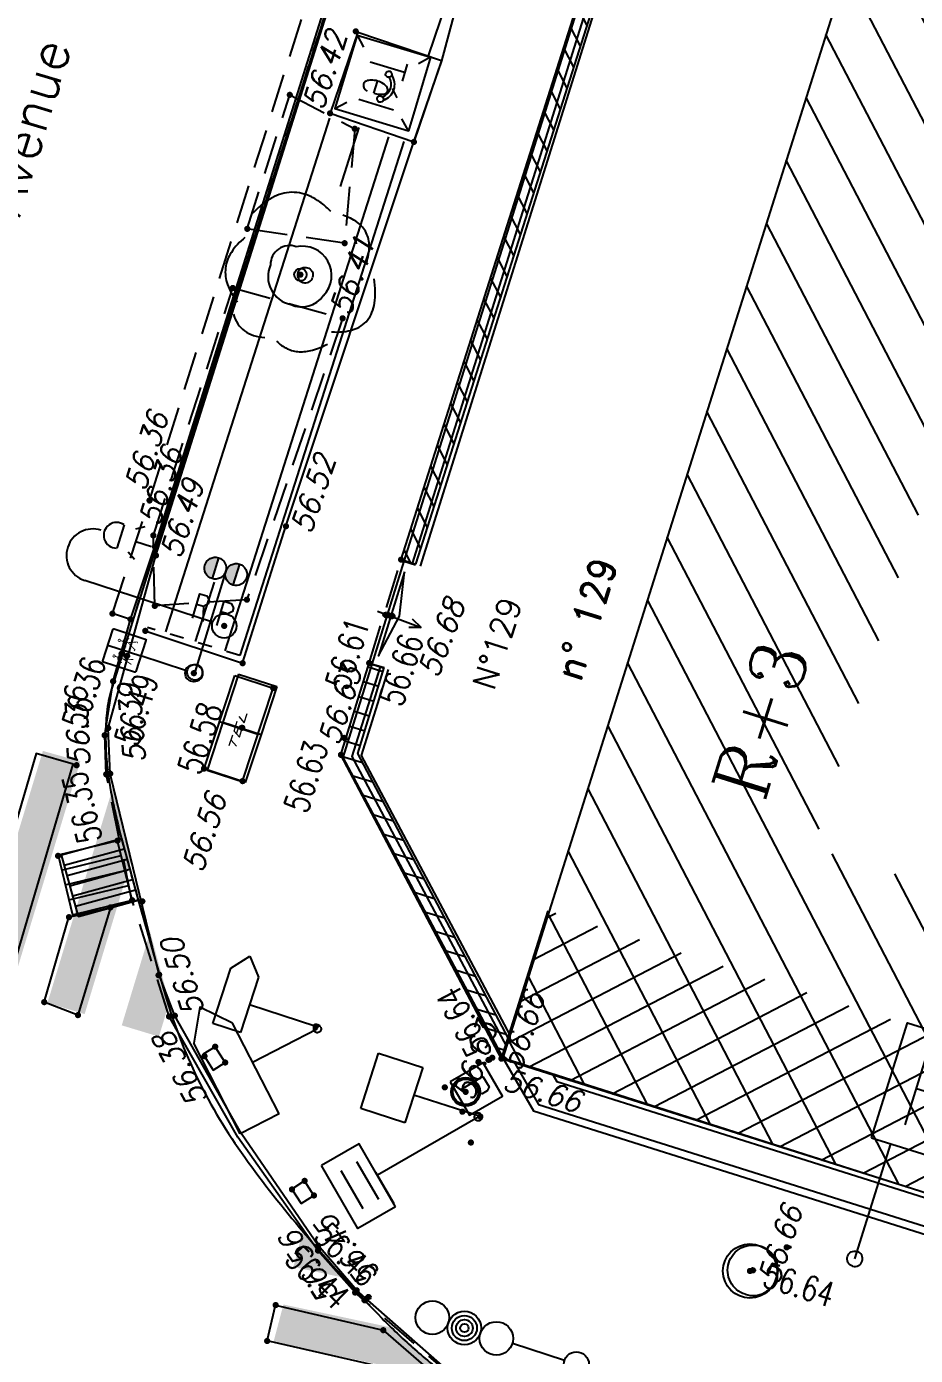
# Model space of a CAD drawing. Extents: x 661843 to 662062, y 6866352 to 6866909.
# Drawn here: x 661867.09 to 661878.54, y 6866376.35 to 6866393.48 of the extents above; entities that cross this region are included whole.
import ezdxf
from ezdxf.enums import TextEntityAlignment as Align

# ---------------------------------------------------------------- set-up
doc = ezdxf.new("R2010")
doc.units = 0
for name, pattern in [('CONTINU', [0]), ('DISCONTINU', [0.75, 0.5, -0.25]), ('JSI_TCO', [1, 0.5, 0.5]), ('JSI_TIC', [0.2, 0.08, 0.01, -0.1, 0.01])]:
    doc.linetypes.add(name, pattern=pattern)
doc.layers.get('0').update_dxf_attribs({"linetype": 'CONTINUOUS'})
for name, color, linetype in [('ALTI', 140, 'CONTINUOUS'), ('BATI', 6, 'CONTINUOUS'), ('BORDURE', 7, 'CONTINU'), ('GEO_ALTI-PIC', 7, 'CONTINUOUS'), ('GEO_ALTI-PIC_REGARDS', 5, 'CONTINUOUS'), ('GEO_ALTI-PIC_SEUILS', 1, 'CONTINUOUS'), ('GEO_ALTICOT', 7, 'CONTINUOUS'), ('GEO_ARBRES', 3, 'CONTINUOUS'), ('GEO_BATI_DUR', 44, 'CONTINUOUS'), ('GEO_BATI_HACHURE', 44, 'CONTINUOUS'), ('GEO_BATI_NUMERO', 7, 'CONTINUOUS'), ('GEO_BORDURE', 7, 'CONTINUOUS'), ('GEO_CHANGE_REVET', 252, 'DISCONTINU'), ('GEO_DIVERS', 7, 'CONTINUOUS'), ('GEO_ECL_S', 30, 'CONTINUOUS'), ('GEO_ENTREE', 7, 'DISCONTINU'), ('GEO_EP_S', 5, 'CONTINUOUS'), ('GEO_FEUX', 7, 'CONTINUOUS'), ('GEO_HAIE_BORD', 3, 'DISCONTINU'), ('GEO_LIGNE_CONT', 252, 'CONTINUOUS'), ('GEO_MOB_URB_S', 7, 'CONTINUOUS'), ('GEO_MUR', 1, 'CONTINUOUS'), ('GEO_MUR_HACHURE', 1, 'CONTINUOUS'), ('GEO_PANNEAU', 7, 'CONTINUOUS'), ('GEO_REGARD', 7, 'CONTINUOUS'), ('GEO_RTE_TEXTE', 7, 'CONTINUOUS'), ('GEO_TEL_S', 6, 'CONTINUOUS'), ('GEO_TROTTOIR_BAS', 7, 'CONTINUOUS'), ('GEO_TROTTOIR_BATEAU', 7, 'DISCONTINU'), ('GEO_TROTTOIR_HAUT', 252, 'CONTINUOUS'), ('HACHURE', 7, 'CONTINUOUS'), ('LIMITE', 7, 'CONTINUOUS'), ('MARQUAGE', 7, 'CONTINUOUS'), ('MOB', 6, 'CONTINUOUS'), ('OBJASS', 22, 'CONTINUOUS'), ('OBJDIVERS', 104, 'CONTINUOUS'), ('OBJSLT', 200, 'CONTINUOUS'), ('OBJTELECOM', 3, 'CONTINUOUS'), ('SIGNAL', 6, 'CONTINUOUS'), ('TEXTE', 7, 'CONTINUOUS'), ('VEGETATION', 3, 'CONTINUOUS'), ('VOIRIE', 7, 'CONTINUOUS')]:
    doc.layers.add(name, color=color, linetype=linetype)
doc.styles.add('5-2', font='romand.shx', dxfattribs={"height": 0.35})
doc.styles.add('7-2', font='romanc.shx', dxfattribs={"height": 0.7})
doc.styles.add('ROMANS', font='romans.shx', dxfattribs={"width": 0.95, "oblique": 13.5, "height": 5})
doc.styles.get("Standard").update_dxf_attribs({"font": 'romans.shx'})
doc.linetypes.add('JSI_HAIED', pattern='A,0.48,0.06,-0.1,[138,jsi_form.shx,S=0.05,R=0,X=-0.1,Y=0],0.06', length=0.7)
doc.linetypes.add('JSI_HAIEG', pattern='A,0.48,0.06,-0.1,[137,jsi_form.shx,S=0.05,R=0,X=-0.1,Y=0],0.06', length=0.7)
doc.linetypes.add('JSI_MUD', pattern='A,0.0001,[130,jsi_form.shx,S=0.5,R=0,X=0.875,Y=0],-0.75', length=0.7501)
doc.linetypes.add('JSI_MUG', pattern='A,0.0001,[130,jsi_form.shx,S=0.5,R=0,X=-0.125,Y=0],-0.75', length=0.7501)
doc.linetypes.add('JSI_MUR', pattern='A,1e-06,-0.5,[130,jsi_form.shx,S=0.7,R=315,X=0.05,Y=0],-0.5', length=1.000001)

# ---------------------------------------------------------------- blocks, each defined once
blk = doc.blocks.new('PTTOPO')
at = {"color": 0, "const_width": 0.04}
blk.add_lwpolyline([(0, 0.02, 1), (0, -0.02, 1)], format="xyb", close=True, dxfattribs=at)
at = {"color": 0}
blk.add_point((0, 0), dxfattribs=at)
at = {"layer": 'GEO_ALTICOT', "style": 'ROMANS', "oblique": 13.5, "width": 0.95}
blk.add_attdef('ALT', text='', height=0.28, dxfattribs=at).set_placement((0.1, -0.1), align=Align.TOP_LEFT)
blk = doc.blocks.new('P357')
for p, q in [((0.25, 0.999), (0.25, 0)), ((0.5, 0.999), (0.5, 0)), ((0.75, 0.999), (0.75, 0))]:
    blk.add_line(p, q)
at = {"flags": 128}
blk.add_lwpolyline([(0.999, 0), (0.999, 0.999), (0, 0.999), (0, 0)], close=True, dxfattribs=at)
blk = doc.blocks.new('P610')
blk.add_line((0, 0.149), (0, 0.956))
blk.add_lwpolyline([(0.28, 0.956), (-0.28, 0.956, -0.414214), (-0.3, 0.976), (-0.3, 1.536, -0.414214), (-0.28, 1.556), (0.28, 1.556, -0.414214), (0.3, 1.536), (0.3, 0.976, -0.414214)], format="xyb", close=True)
for points, const_width in [([(-0.143, 1.376), (-0.143, 1.231), (-0.19, 1.067)], 0.0154), ([(0.141, 1.375), (0.15, 1.238), (0.066, 1.079)], 0.0149), ([(-0.143, 1.228), (-0.099, 1.063)], 0.0154), ([(0.142, 1.33), (0.117, 1.279), (0.06, 1.246)], 0.0149), ([(0.15, 1.234), (0.213, 1.081)], 0.0149)]:
    blk.add_lwpolyline(points, dxfattribs=dict(const_width=const_width))
for points, const_width in [([(-0.148, 1.414, 1), (-0.139, 1.377, 1)], 0.0154), ([(0.137, 1.411, 1), (0.145, 1.374, 1)], 0.0149)]:
    blk.add_lwpolyline(points, format="xyb", close=True, dxfattribs=dict(const_width=const_width))
blk.add_lwpolyline([(0, 1.556), (0, 0.956)])
at = {"flags": 128}
for points, const_width in [([(-0.189, 1.292), (-0.214, 1.231)], 0.0154), ([(-0.098, 1.293), (-0.07, 1.234)], 0.0154), ([(0.194, 1.296), (0.22, 1.239)], 0.0149), ([(0.046, 1.098), (0.071, 1.083)], 0.0149), ([(0.188, 1.081), (0.212, 1.09)], 0.0149)]:
    blk.add_lwpolyline(points, dxfattribs=dict(at, const_width=const_width))
for points, const_width in [([(-0.144, 1.323, 0.434599), (-0.189, 1.292, 0.434599)], 0.0154), ([(-0.144, 1.323, -0.434599), (-0.098, 1.293, -0.434599)], 0.0154), ([(0.149, 1.324, -0.434599), (0.194, 1.296, -0.434599)], 0.0149)]:
    blk.add_lwpolyline(points, format="xyb", dxfattribs=dict(const_width=const_width))
blk.add_circle((0, 0), 0.149)
blk = doc.blocks.new('P501', base_point=(67.75, 30))
for p, q in [((67.75, 30.209), (67.75, 32.519)), ((68.869, 32.169), (68.449, 32.169)), ((68.449, 31.959), (68.365, 31.819)), ((68.659, 31.889), (68.659, 31.609)), ((68.869, 31.959), (68.953, 31.819))]:
    blk.add_line(p, q)
blk.add_circle((67.75, 30), 0.209)
for centre, radius, start, end in [((68.205, 32.52), 0.454, 0.01, 180), ((68.66, 32.24), 0.221, 341.57, 198.44)]:
    blk.add_arc(centre, radius, start, end)
blk = doc.blocks.new('P401')
blk.add_circle((0, 0), 0.1062)
for centre, radius, start, end in [((-0.054, 0.054), 0.4878, 83.66, 186.35), ((0.108, 0.2322), 0.3258, 357.14, 109.34), ((-0.0972, -0.054), 0.4464, 173.05, 254.63), ((0, -0.0378), 0.5004, 244.27, 30.44)]:
    blk.add_arc(centre, radius, start, end)
blk = doc.blocks.new('P385')
for p, q in [((0, 1), (1, 1)), ((0, 1), (0, 0)), ((0.5, 0), (0.5, 1)), ((1, 1), (1, 0)), ((0, 0), (1, 0))]:
    blk.add_line(p, q)
at = {"style": 'ROMANS', "oblique": 13.5, "width": 0.95}
blk.add_text('TEL', height=0.2, dxfattribs=at).set_placement((0.254, 0.413))
blk = doc.blocks.new('P311')
for p, q in [((0, 1), (1, 1)), ((0, 1), (0, 0)), ((1, 1), (1, 0)), ((0, 0), (1, 0))]:
    blk.add_line(p, q)
for centre in [(0.485, 0.652), (0.485, 0.346)]:
    blk.add_circle(centre, 0.0362)
for radius, start, end in [(0.154, 308.9662, 51.0338), (0.194, 307.8139, 52.1861)]:
    blk.add_arc((0.402, 0.499), radius, start, end)
blk = doc.blocks.new('P050', base_point=(17.75, 21))
blk.add_circle((17.75, 21), 0.349)
blk = doc.blocks.new('P600', base_point=(67.75, 12))
blk.add_line((67.75, 12.216), (67.75, 13.155))
for centre, radius in [((67.75, 14.6), 0.288), ((67.75, 14.022222), 0.288), ((67.75, 14.022222), 0.216), ((67.75, 14.022222), 0.144), ((67.75, 14.022222), 0.072), ((67.75, 13.444444), 0.288), ((67.75, 12), 0.216)]:
    blk.add_circle(centre, radius)
blk = doc.blocks.new('P705', base_point=(80.25, 78))
for p, q in [((79.75, 79.199), (79.75, 79.999)), ((79.75, 79.999), (80.749, 79.999)), ((80.749, 79.999), (80.749, 79.199)), ((80.25, 79.199), (79.75, 79.199)), ((80.25, 78), (80.25, 79.199)), ((80.749, 79.199), (80.25, 79.199))]:
    blk.add_line(p, q)
blk = doc.blocks.new('P913', base_point=(80.25, 36))
for radius in [0.247, 0.22]:
    blk.add_circle((80.25, 36), radius)
blk = doc.blocks.new('P707', base_point=(80.25, 76.5))
for p, q in [((79.75, 77.699), (79.75, 78.199)), ((79.75, 78.199), (80.749, 78.199)), ((80.749, 78.199), (81.049, 77.949)), ((81.049, 77.949), (80.749, 77.699)), ((80.25, 77.699), (79.75, 77.699)), ((80.25, 76.5), (80.25, 77.699)), ((80.749, 77.699), (80.25, 77.699))]:
    blk.add_line(p, q)
blk = doc.blocks.new('P014', base_point=(17.75, 43.5))
for p, q in [((17.709, 43.699), (17.75, 43.799)), ((17.75, 43.399), (17.75, 43.799)), ((17.75, 43.799), (17.789, 43.699))]:
    blk.add_line(p, q)
blk = doc.blocks.new('P350', base_point=(55.25, 52.5))
for p, q in [((56.249, 53.499), (55.25, 53.499)), ((55.25, 53.499), (55.25, 52.5)), ((56.249, 52.5), (56.249, 53.499)), ((55.25, 52.5), (56.249, 52.5))]:
    blk.add_line(p, q)
blk = doc.blocks.new('$B_200')
at = {"color": 0, "linetype": 'BYBLOCK', "flags": 128}
for points in [[(0, -0.5, -0.414214), (-0.5, 0, -0.414214), (0, 0.5)], [(0, -0.5, 0.414214), (0.5, 0, 0.414214), (0, 0.5)]]:
    blk.add_lwpolyline(points, format="xyb", dxfattribs=at)
blk = doc.blocks.new('$B_220')
at = {"color": 0, "linetype": 'BYBLOCK', "flags": 128}
for points in [[(0.2972, 0.2716, 0.039633), (0.2729, 0.3437, 0.053426), (0.2409, 0.4008, 0.147584), (0.1538, 0.4704, 0.071882), (0.0987, 0.4828, 0.058066), (0.0359, 0.4803, 0.043501), (-0.0346, 0.4629, 0.032041), (-0.1128, 0.4306)], [(-0.195, 0.3513, 0.077685), (-0.3026, 0.3364, 0.115926), (-0.3794, 0.2917, 0.119307), (-0.4255, 0.2171, 0.082378), (-0.4409, 0.1128)], [(0.4613, -0.0462, 0.087593), (0.487, 0.0333, 0.096392), (0.4819, 0.1128, 0.080457), (0.446, 0.1922, 0.056881), (0.3794, 0.2716)], [(-0.4409, 0.0334, 0.03619), (-0.4742, -0.0436, 0.046233), (-0.4922, -0.1156, 0.121403), (-0.4819, -0.2447, 0.119181), (-0.4102, -0.354, 0.044648), (-0.3512, -0.4012, 0.034835), (-0.2769, -0.4434)], [(0.3794, -0.3641, 0.076898), (0.4306, -0.3193, 0.090424), (0.4613, -0.2646, 0.083207), (0.4715, -0.2001, 0.062964), (0.4613, -0.1256)], [(-0.1128, -0.4434, 0.078382), (0.005, -0.498, 0.113914), (0.1127, -0.503, 0.115194), (0.21, -0.4583, 0.080222), (0.2972, -0.3641)]]:
    blk.add_lwpolyline(points, format="xyb", dxfattribs=at)
blk = doc.blocks.new('$B_107')
at = {"color": 0, "linetype": 'BYBLOCK', "flags": 128}
for points in [[(-0.5, 0.625), (-0.5, 1)], [(-0.5, 1), (0.375, 1)], [(0.375, 0.625), (0.625, 0.8125), (0.375, 1)], [(-0.5, 0.625), (0.375, 0.625)], [(0, 0.625), (0, 0)]]:
    blk.add_lwpolyline(points, dxfattribs=at)
blk = doc.blocks.new('$B_033')
at = {"color": 0, "linetype": 'BYBLOCK', "flags": 128}
for points in [[(0, 0), (0, 1), (1, 1), (0.875, 0.875)], [(0, 1), (0.125, 0.875)], [(0, 0), (1, 0), (1, 1)], [(0.174, 0.734), (0.403, 0.734)], [(0.288, 0.734), (0.288, 0.265)], [(0.533, 0.64), (0.631, 0.734)], [(0.794, 0.265), (0.794, 0.734)], [(0, 0), (0.125, 0.125)], [(1, 0), (0.875, 0.125)]]:
    blk.add_lwpolyline(points, dxfattribs=at)
blk.add_lwpolyline([(0.663, 0.336, -0.103562), (0.627, 0.283, -0.185324), (0.582, 0.265, -0.222655), (0.539, 0.286, -0.066367), (0.522, 0.312, -0.042199), (0.508, 0.348, -0.148352), (0.508, 0.511, -0.048777), (0.523, 0.547, -0.07326), (0.541, 0.573, -0.207984), (0.59, 0.593, -0.187193), (0.616, 0.583, -0.105991), (0.637, 0.552, -0.050968), (0.653, 0.501, -0.027857), (0.663, 0.429), (0.5, 0.429)], format="xyb", dxfattribs=at)
blk = doc.blocks.new('$B_124')
at = {"linetype": 'CONTINUOUS'}
for points in [[(-0.094, 0.812, -0.414214), (-0.187, 0.906, -0.414214), (-0.094, 1)], [(0.094, 0.812, -0.414214), (0, 0.906, -0.414214), (0.094, 1)]]:
    blk.add_hatch(color=0, dxfattribs=at).paths.add_polyline_path(points)
at = {"color": 0, "linetype": 'BYBLOCK', "flags": 128}
for points in [[(-0.094, 0.812, -0.414214), (-0.187, 0.906, -0.414214), (-0.094, 1)], [(0.094, 0.812, -0.414214), (0, 0.906, -0.414214), (0.094, 1)]]:
    blk.add_lwpolyline(points, format="xyb", close=True, dxfattribs=at)
for points in [[(-0.094, 1, -0.414214), (0, 0.906, -0.414214), (-0.094, 0.812)], [(0.094, 1, -0.414214), (0.188, 0.906, -0.414214), (0.094, 0.812)]]:
    blk.add_lwpolyline(points, format="xyb", dxfattribs=at)
for points in [[(0, 0.938), (0, 0)], [(-0.156, 0.438), (-0.156, 0.656), (-0.094, 0.656), (-0.062, 0.625), (-0.062, 0.594), (-0.094, 0.562), (-0.156, 0.562)], [(0.062, 0.438), (0.062, 0.656), (0.125, 0.656), (0.156, 0.625), (0.156, 0.594), (0.125, 0.562), (0.062, 0.562)], [(-0.094, 0.562), (-0.062, 0.438)]]:
    blk.add_lwpolyline(points, dxfattribs=at)
blk = doc.blocks.new('$B_001')
at = {"color": 0, "linetype": 'BYBLOCK', "flags": 128}
for points in [[(0, 0), (0, 1)], [(0, 1), (1, 1)], [(1, 0), (1, 1)], [(0, 0), (1, 0)]]:
    blk.add_lwpolyline(points, dxfattribs=at)
blk = doc.blocks.new('$B_115')
at = {"color": 0, "linetype": 'BYBLOCK', "flags": 128}
for points in [[(-0.312, 1), (-0.312, 1.375), (0.312, 1.375)], [(-0.312, 1), (0.312, 1), (0.312, 1.375)], [(-0.188, 1.25), (0.188, 1.25)], [(-0.188, 1.094), (0.188, 1.094)], [(0.031, 1), (-0.281, 1)], [(0, 0), (0, 1)]]:
    blk.add_lwpolyline(points, dxfattribs=at)
blk = doc.blocks.new('$B_230')
blk.add_lwpolyline([(-0.498, -0.488), (0.498, -0.488), (0.498, 0.488), (-0.498, 0.488)], close=True)
at = {"color": 0, "linetype": 'BYBLOCK', "flags": 128}
for points in [[(-0.193, 0.309), (0.119, 0.315), (0.184, 0.222), (0.186, 0.066), (0.125, 0.002), (-0.187, -0.003)], [(-0.193, 0.309), (-0.181, -0.378)]]:
    blk.add_lwpolyline(points, dxfattribs=at)
blk = doc.blocks.new('$B_099')
at = {"color": 0, "linetype": 'BYBLOCK', "flags": 128}
for points in [[(-0.125, 0.5), (-0.125, 1), (1.125, 1)], [(-0.125, 0.5), (1.125, 0.5), (1.125, 1)], [(0, 0), (0, 0.5)], [(1, 0), (1, 0.5)]]:
    blk.add_lwpolyline(points, dxfattribs=at)
for points in [[(0.0503, 0.5934), (0.0503, 0.9059), (0.1503, 0.9059, -0.047566), (0.2085, 0.901, -0.083531), (0.2501, 0.8864, -0.286319), (0.2834, 0.8278, -0.286319), (0.2501, 0.7692, -0.083531), (0.2085, 0.7546, -0.047566), (0.1503, 0.7497), (0.0503, 0.7497)], [(0.3834, 0.9059), (0.3834, 0.7497, 0.060214), (0.3907, 0.6813, 0.099438), (0.4125, 0.6325, 0.130232), (0.449, 0.6032, 0.105556), (0.5, 0.5934, 0.105556), (0.551, 0.6032, 0.130232), (0.5875, 0.6325, 0.099438), (0.6093, 0.6813, 0.060214), (0.6166, 0.7497), (0.6166, 0.9059)], [(0.8166, 0.7497, 0.047566), (0.8748, 0.7546, 0.083531), (0.9164, 0.7692, 0.286319), (0.9497, 0.8278, 0.286319), (0.9164, 0.8864, 0.083531), (0.8748, 0.901, 0.047566), (0.8166, 0.9059), (0.7166, 0.9059), (0.7166, 0.5934)], [(0.7166, 0.5934), (0.8166, 0.5934, 0.047626), (0.8748, 0.5983, 0.083614), (0.9164, 0.613, 0.286131), (0.9497, 0.6716, 0.286319), (0.9164, 0.7302, 0.083531), (0.8748, 0.7448, 0.047566), (0.8166, 0.7497), (0.7166, 0.7497), (0.8166, 0.7497)]]:
    blk.add_lwpolyline(points, format="xyb", dxfattribs=at)
blk = doc.blocks.new('$B_027')
at = {"color": 0, "linetype": 'BYBLOCK', "flags": 128}
for points in [[(-0.5, -0.5), (0.5, -0.5), (0.5, -0.188)], [(-0.5, -0.5), (-0.5, -0.188)]]:
    blk.add_lwpolyline(points, dxfattribs=at)
blk.add_lwpolyline([(-0.406, -0.406), (0.406, -0.406), (0, -0.188)], close=True, dxfattribs=at)
blk = doc.blocks.new('$B_210')
at = {"linetype": 'CONTINUOUS'}
blk.add_hatch(color=0, dxfattribs=at).paths.add_polyline_path([(0, -0.5, -1), (0, 0.5, -1)])
at = {"color": 0, "linetype": 'BYBLOCK', "flags": 128}
blk.add_lwpolyline([(0, -0.5, -1), (0, 0.5, -1)], format="xyb", close=True, dxfattribs=at)

msp = doc.modelspace()

# ---------------------------------------------------------------- hatches: boundary and pattern name
at = {"layer": 'GEO_BATI_HACHURE'}
h = msp.add_hatch(dxfattribs=at)
h.set_pattern_fill('_U', color=256, scale=0.4, angle=207.4309, style=0, pattern_type=0)
h.set_pattern_definition([(207.4308616075, (0, 0), (0.184271171167, -0.355026950353), [])])
h.paths.add_polyline_path([(661880.987, 6866377.714), (661873.21, 6866380.177), (661873.814, 6866382.084), (661881.591, 6866379.621)])
at = {"layer": 'GEO_MUR_HACHURE'}
h = msp.add_hatch(dxfattribs=at)
h.set_pattern_fill('_U', color=256, scale=0.2, angle=117.371, style=0, pattern_type=0)
h.set_pattern_definition([(117.3710416627, (0, 0), (-0.177609573028, -0.0919502015706), [])])
h.paths.add_polyline_path([(661871.917, 6866386.608), (661874.715, 6866395.414), (661874.905, 6866395.353), (661872.107, 6866386.548)])
h = msp.add_hatch(dxfattribs=at)
h.set_pattern_fill('_U', color=256, scale=0.2, angle=162.842, style=0, pattern_type=0)
h.set_pattern_definition([(162.841964555, (0, 0), (-0.0590016612284, -0.1910989376535), [])])
h.paths.add_polyline_path([(661873.21, 6866380.177), (661871.142, 6866384.092), (661871.506, 6866385.275), (661871.698, 6866385.216), (661871.358, 6866384.112), (661873.295, 6866380.445)])
at = {"layer": 'HACHURE'}
h = msp.add_hatch(dxfattribs=at)
h.set_pattern_fill('_USER', color=256, scale=0.6, angle=117.4698, style=0, pattern_type=0)
h.set_pattern_definition([(117.46977488, (50261.49716, 6738626.0907), (-0.532352577, -0.2767683756), [])])
h.paths.add_polyline_path([(661880.934, 6866394.628), (661878.073, 6866395.531), (661873.227, 6866380.189), (661878.087, 6866378.637), (661878.226, 6866379.081), (661877.979, 6866379.158), (661878.442, 6866380.64), (661880.912, 6866379.869), (661880.449, 6866378.387), (661880.202, 6866378.464), (661880.06, 6866378.008), (661880.997, 6866377.709), (661881.246, 6866378.49), (661884.176, 6866377.552), (661885.088, 6866380.41), (661877.227, 6866382.893)])
h.paths.add_polyline_path([(661881.677, 6866378.475), (661882.816, 6866378.545), (661883.701, 6866377.826)], flags=16)
h.paths.add_polyline_path([(661880.912, 6866379.869), (661878.442, 6866380.64), (661877.979, 6866379.158), (661880.449, 6866378.387)], flags=17)
edge = h.paths.add_edge_path(flags=16)
edge.add_line((661878.701, 6866380.253), (661878.899, 6866380.191))
edge.add_ellipse((661878.621, 6866379.277), major_axis=(0.285, 0.912), ratio=0.666659, start_angle=-6.8659, end_angle=0.4366, ccw=False)
edge.add_ellipse((661878.843, 6866379.767), major_axis=(0.123, 0.394), ratio=0.666659, start_angle=-20.239, end_angle=-6.5998, ccw=False)
edge.add_ellipse((661878.966, 6866379.925), major_axis=(0.059, 0.189), ratio=0.666659, start_angle=266.4699, end_angle=340.1432, ccw=False)
edge.add_ellipse((661878.961, 6866379.909), major_axis=(0.059, 0.189), ratio=0.666659, start_angle=199.8568, end_angle=273.5301, ccw=False)
edge.add_ellipse((661878.95, 6866380.109), major_axis=(0.123, 0.394), ratio=0.666659, start_angle=186.5998, end_angle=200.239, ccw=False)
edge.add_ellipse((661879.046, 6866380.638), major_axis=(0.285, 0.912), ratio=0.666659, start_angle=179.5634, end_angle=186.8659, ccw=False)
edge.add_line((661878.754, 6866379.728), (661878.556, 6866379.79))
edge.add_line((661878.556, 6866379.79), (661878.701, 6866380.253))
edge = h.paths.add_edge_path(flags=16)
edge.add_ellipse((661878.966, 6866379.925), major_axis=(0.059, 0.189), ratio=0.666659, start_angle=266.4699, end_angle=340.1432)
edge.add_ellipse((661878.843, 6866379.767), major_axis=(0.123, 0.394), ratio=0.666659, start_angle=-20.239, end_angle=-6.5998)
edge.add_ellipse((661878.621, 6866379.277), major_axis=(0.285, 0.912), ratio=0.666659, start_angle=-6.8659, end_angle=0.4366)
edge.add_line((661878.899, 6866380.191), (661878.701, 6866380.253))
edge.add_line((661878.701, 6866380.253), (661878.556, 6866379.79))
edge.add_line((661878.556, 6866379.79), (661878.754, 6866379.728))
edge.add_ellipse((661879.046, 6866380.638), major_axis=(0.285, 0.912), ratio=0.666659, start_angle=179.5634, end_angle=186.8659)
edge.add_ellipse((661878.95, 6866380.109), major_axis=(0.123, 0.394), ratio=0.666659, start_angle=186.5998, end_angle=200.239)
edge.add_ellipse((661878.961, 6866379.909), major_axis=(0.059, 0.189), ratio=0.666659, start_angle=199.8568, end_angle=273.5301)
edge = h.paths.add_edge_path(flags=16)
edge.add_ellipse((661880.283, 6866379.513), major_axis=(0.059, 0.189), ratio=0.666659, start_angle=266.4699, end_angle=340.1432)
edge.add_ellipse((661880.16, 6866379.356), major_axis=(0.123, 0.394), ratio=0.666659, start_angle=-20.239, end_angle=-6.5998)
edge.add_ellipse((661879.937, 6866378.866), major_axis=(0.285, 0.912), ratio=0.666659, start_angle=-6.8659, end_angle=0.4366)
edge.add_line((661880.215, 6866379.78), (661880.018, 6866379.842))
edge.add_line((661880.018, 6866379.842), (661879.873, 6866379.379))
edge.add_line((661879.873, 6866379.379), (661880.071, 6866379.317))
edge.add_ellipse((661879.793, 6866378.403), major_axis=(0.285, 0.912), ratio=0.666659, start_angle=-0.4366, end_angle=0.4366, ccw=False)
edge.add_ellipse((661880.362, 6866380.227), major_axis=(0.285, 0.912), ratio=0.666659, start_angle=180.4366, end_angle=186.8659)
edge.add_ellipse((661880.266, 6866379.698), major_axis=(0.123, 0.394), ratio=0.666659, start_angle=186.5998, end_angle=200.239)
edge.add_ellipse((661880.278, 6866379.498), major_axis=(0.059, 0.189), ratio=0.666659, start_angle=199.8568, end_angle=273.5301)
edge = h.paths.add_edge_path(flags=16)
edge.add_ellipse((661880.138, 6866379.05), major_axis=(0.059, 0.189), ratio=0.666659, start_angle=266.4699, end_angle=340.1432)
edge.add_ellipse((661880.015, 6866378.893), major_axis=(0.123, 0.394), ratio=0.666659, start_angle=-20.239, end_angle=-6.5998)
edge.add_ellipse((661879.793, 6866378.403), major_axis=(0.285, 0.912), ratio=0.666659, start_angle=-6.8659, end_angle=-0.4366)
edge.add_ellipse((661880.362, 6866380.227), major_axis=(0.285, 0.912), ratio=0.666659, start_angle=179.5634, end_angle=180.4366, ccw=False)
edge.add_line((661880.071, 6866379.317), (661879.873, 6866379.379))
edge.add_line((661879.873, 6866379.379), (661879.728, 6866378.915))
edge.add_line((661879.728, 6866378.915), (661879.926, 6866378.854))
edge.add_ellipse((661880.217, 6866379.763), major_axis=(0.285, 0.911), ratio=0.666659, start_angle=179.5629, end_angle=186.8747)
edge.add_ellipse((661880.122, 6866379.234), major_axis=(0.123, 0.394), ratio=0.666659, start_angle=186.6089, end_angle=200.2639)
edge.add_ellipse((661880.133, 6866379.035), major_axis=(0.059, 0.189), ratio=0.666659, start_angle=199.896, end_angle=273.5474)
h.paths.add_polyline_path([(661878.226, 6866379.081), (661878.087, 6866378.637), (661880.06, 6866378.008), (661880.202, 6866378.464)], flags=17)
h.paths.add_polyline_path([(661882.816, 6866378.545), (661881.677, 6866378.475), (661883.701, 6866377.826)], flags=16)
at = {"layer": 'MARQUAGE', "linetype": 'CONTINUOUS', "ltscale": 2}
for points in [[(661867.302, 6866384.143), (661867.784, 6866384.008), (661866.883, 6866381.042), (661866.404, 6866381.186)], [(661868.207, 6866383.681, 0.002963), (661868.442, 6866382.736), (661867.84, 6866380.752), (661867.361, 6866380.897)], [(661868.684, 6866381.811, 0.0029), (661868.932, 6866380.907), (661868.797, 6866380.462), (661868.318, 6866380.607)], [(661870.53, 6866377.494), (661870.658, 6866377.977), (661870.665, 6866377.976, 0.016872), (661871.191, 6866377.353)], [(661870.273, 6866376.526), (661870.401, 6866377.01), (661871.818, 6866376.708, 0.021041), (661872.588, 6866376.032)]]:
    msp.add_hatch(color=256, dxfattribs=at).paths.add_polyline_path(points)
at = {"layer": 'OBJASS', "linetype": 'CONTINUOUS', "ltscale": 2}
h = msp.add_hatch(dxfattribs=at)
h.set_pattern_fill('_USER', color=256, scale=0.1371, angle=15.3496, style=0, pattern_type=0)
h.set_pattern_definition([(15.35, (661868.53137, 6866382.22136), (-0.036291, 0.13221), [])])
h.paths.add_polyline_path([(661868.531, 6866382.221), (661867.759, 6866382.009), (661867.541, 6866382.802), (661868.314, 6866383.015)])

# ---------------------------------------------------------------- linework, layer by layer
at = {"layer": 'BATI', "elevation": 57.333, "flags": 128}
msp.add_lwpolyline([(661878.073, 6866395.532), (661873.227, 6866380.189), (661880.997, 6866377.709), (661881.246, 6866378.49), (661884.176, 6866377.552), (661885.088, 6866380.41)], dxfattribs=at)
at = {"layer": 'BORDURE', "linetype": 'JSI_TCO', "ltscale": 2, "elevation": 57.333, "flags": 128}
for points in [[(661881.399, 6866426.652), (661868.472, 6866385.866)], [(661872.031, 6866396.508), (661873.277, 6866396.078), (661872.266, 6866393.098)], [(661871.951, 6866391.994), (661869.84, 6866385.372)], [(661873.227, 6866380.189), (661873.621, 6866379.506), (661880.539, 6866377.324)]]:
    msp.add_lwpolyline(points, dxfattribs=at)
msp.add_lwpolyline([(661868.472, 6866385.866), (661868.174, 6866384.894, 0.030893), (661868.142, 6866384.758, 0.021984), (661868.121, 6866384.594, 0.016216), (661868.111, 6866384.401, 0.012359), (661868.113, 6866384.18, 0.023477), (661868.136, 6866383.892, 0.020487), (661868.211, 6866383.451, 0.014248), (661868.337, 6866382.929, 0.002264), (661868.531, 6866382.221, 0.002175), (661868.873, 6866381.017, 0.043976), (661869.296, 6866379.918, 0.042341), (661869.902, 6866378.907, 0.019807), (661870.658, 6866377.944, 0.017105), (661871.673, 6866376.83, 0.018444), (661872.066, 6866376.455, 0.016567), (661872.508, 6866376.089, 0.01405), (661872.97, 6866375.751, 0.01265), (661873.474, 6866375.422, 0.021635), (661874.612, 6866374.789)], format="xyb", dxfattribs=at)
at = {"layer": 'GEO_BATI_DUR'}
for p, q in [((661873.21, 6866380.177, 56.634), (661873.814, 6866382.084, 56.634)), ((661880.987, 6866377.714, 56.634), (661873.21, 6866380.177, 56.664))]:
    msp.add_line(p, q, dxfattribs=at)
at = {"layer": 'GEO_BORDURE'}
msp.add_polyline3d([(661868.621, 6866385.69, 56.487), (661869.875, 6866385.273, 56.534), (661870.434, 6866387.038, 56.52), (661872.082, 6866391.99, 56.498), (661872.44, 6866393.037, 56.494), (661873.298, 6866396.228, 56.484), (661871.86, 6866396.66, 56.269)], dxfattribs=at)
at = {"layer": 'GEO_CHANGE_REVET'}
for points in [[(661868.198, 6866385.912, 56.364), (661868.676, 6866387.37, 56.364), (661872.232, 6866398.637, 56.268), (661875.271, 6866408.185, 56.2), (661878.702, 6866419.049, 56.183), (661882.837, 6866432.132, 56.091), (661885.478, 6866440.432, 56.028), (661889.099, 6866451.885, 55.984)], [(661868.431, 6866385.838, 56.364), (661868.198, 6866385.912, 56.364)]]:
    msp.add_polyline3d(points, dxfattribs=at)
at = {"layer": 'GEO_ENTREE'}
msp.add_polyline3d([(661871.506, 6866385.275, 56.632), (661871.917, 6866386.608, 56.609)], dxfattribs=at)
at = {"layer": 'GEO_HAIE_BORD'}
for points in [[(661871.32, 6866392.16, 56.401), (661871.19, 6866390.685, 56.4), (661869.935, 6866390.87, 56.319), (661870.483, 6866392.597, 56.306), (661871.32, 6866392.16, 56.401)], [(661871.164, 6866389.717, 56.411), (661869.931, 6866386.092, 56.486), (661868.744, 6866386.012, 56.457), (661868.725, 6866386.92, 56.358), (661869.748, 6866390.108, 56.317), (661871.164, 6866389.717, 56.411)]]:
    msp.add_polyline3d(points, dxfattribs=at)
at = {"layer": 'GEO_LIGNE_CONT'}
msp.add_lwpolyline([(661866.366, 6866381.222), (661866.842, 6866381.081), (661867.694, 6866383.972), (661867.217, 6866384.112)], close=True, dxfattribs=at)
for points in [[(661867.754, 6866380.739, 56.429), (661867.319, 6866380.906, 56.452), (661867.638, 6866382.001, 56.411), (661868.172, 6866382.126, 56.383), (661867.754, 6866380.739, 56.429)], [(661872.432, 6866376.031, 56.46), (661870.192, 6866376.54, 56.486), (661870.301, 6866377.003, 56.467), (661871.687, 6866376.679, 56.464), (661872.432, 6866376.031, 56.46)]]:
    msp.add_polyline3d(points, dxfattribs=at)
at = {"layer": 'GEO_MUR'}
for p, q in [((661871.917, 6866386.608, 56.609), (661872.107, 6866386.548, 56.609)), ((661871.506, 6866385.275, 56.664), (661871.698, 6866385.216, 56.664)), ((661873.21, 6866380.177, 56.664), (661873.295, 6866380.445, 56.664))]:
    msp.add_line(p, q, dxfattribs=at)
at = {"layer": 'GEO_MUR', "flags": 128}
for points, elevation in [([(661872.107, 6866386.548), (661874.905, 6866395.353)], 56.609), ([(661873.295, 6866380.445), (661871.358, 6866384.112), (661871.698, 6866385.216)], 56.664)]:
    msp.add_lwpolyline(points, dxfattribs=dict(at, elevation=elevation))
at = {"layer": 'GEO_MUR'}
for points in [[(661871.917, 6866386.608, 56.609), (661874.715, 6866395.414, 56.561)], [(661873.21, 6866380.177, 56.664), (661871.142, 6866384.092, 56.656), (661871.506, 6866385.275, 56.632)]]:
    msp.add_polyline3d(points, dxfattribs=at)
at = {"layer": 'GEO_TROTTOIR_BAS'}
for points in [[(661868.118, 6866383.842, 56.36), (661868.098, 6866384.344, 56.375), (661868.207, 6866385.04, 56.389), (661868.431, 6866385.838, 56.364), (661868.746, 6866386.775, 56.356), (661871.86, 6866396.66, 56.269), (661874.854, 6866406.107, 56.17), (661875.317, 6866407.57, 56.187), (661875.454, 6866407.951, 56.197), (661875.862, 6866409.176, 56.199)], [(661871.325, 6866377.164, 56.444), (661870.846, 6866377.705, 56.448), (661869.812, 6866379.165, 56.413), (661868.928, 6866380.721, 56.377)]]:
    msp.add_polyline3d(points, dxfattribs=at)
at = {"layer": 'GEO_TROTTOIR_BATEAU'}
for points in [[(661868.928, 6866380.721, 56.377), (661868.441, 6866382.26, 56.369), (661868.118, 6866383.842, 56.36)], [(661873.221, 6866375.53, 56.468), (661871.325, 6866377.164, 56.444)]]:
    msp.add_polyline3d(points, dxfattribs=at)
at = {"layer": 'GEO_TROTTOIR_HAUT'}
for points in [[(661868.759, 6866386.662, 56.494), (661872.524, 6866398.604, 56.39), (661875.542, 6866408.032, 56.339)], [(661873.928, 6866375.166, 56.495), (661873.194, 6866375.565, 56.495), (661871.345, 6866377.192, 56.471), (661870.848, 6866377.77, 56.559), (661869.86, 6866379.21, 56.531), (661869.002, 6866380.731, 56.502), (661868.8, 6866381.26, 56.373), (661868.169, 6866383.85, 56.394), (661868.143, 6866384.437, 56.493), (661868.759, 6866386.662, 56.494)]]:
    msp.add_polyline3d(points, dxfattribs=at)
at = {"layer": 'LIMITE', "linetype": 'JSI_MUG', "ltscale": 0.22}
msp.add_line((661871.647, 6866385.226, 113.952), (661871.581, 6866385.016, 113.957), dxfattribs=at)
at = {"layer": 'LIMITE', "linetype": 'JSI_TCO', "ltscale": 2, "elevation": 57.333, "flags": 128}
for points in [[(661874.729, 6866395.44), (661871.953, 6866386.589)], [(661874.939, 6866395.375), (661872.163, 6866386.523)], [(661871.542, 6866385.259), (661871.165, 6866384.06), (661873.227, 6866380.189)]]:
    msp.add_lwpolyline(points, dxfattribs=at)
at = {"layer": 'LIMITE', "linetype": 'JSI_MUR', "ltscale": 0.22, "elevation": 57.333, "flags": 128}
for points in [[(661874.834, 6866395.408), (661872.058, 6866386.556)], [(661871.647, 6866385.226), (661871.284, 6866384.071), (661873.273, 6866380.336)]]:
    msp.add_lwpolyline(points, dxfattribs=at)
at = {"layer": 'LIMITE', "linetype": 'JSI_MUD', "ltscale": 0.22, "elevation": 57.333, "flags": 128}
msp.add_lwpolyline([(661872.124, 6866386.766), (661872.058, 6866386.556)], dxfattribs=at)
at = {"layer": 'LIMITE', "linetype": 'JSI_TCO', "ltscale": 2}
msp.add_polyline3d([(661871.752, 6866385.193, 113.952), (661871.402, 6866384.082, 113.981), (661873.319, 6866380.482, 113.997)], dxfattribs=at)
at = {"layer": 'OBJASS', "linetype": 'JSI_TCO', "ltscale": 2, "elevation": 57.333, "flags": 128}
msp.add_lwpolyline([(661868.531, 6866382.221), (661867.759, 6866382.009), (661867.541, 6866382.802), (661868.314, 6866383.015)], close=True, dxfattribs=at)
at = {"layer": 'VEGETATION', "linetype": 'JSI_HAIEG', "ltscale": 2, "elevation": 57.333, "flags": 128}
for points in [[(661868.887, 6866385.676), (661870.998, 6866392.297)], [(661873.864, 6866379.985), (661873.923, 6866379.882), (661880.674, 6866377.753)]]:
    msp.add_lwpolyline(points, dxfattribs=at)
at = {"layer": 'VEGETATION', "linetype": 'JSI_MUD', "ltscale": 0.8, "elevation": 57.333, "flags": 128}
msp.add_lwpolyline([(661871.136, 6866391.414), (661871.379, 6866392.176)], dxfattribs=at)
at = {"layer": 'VEGETATION', "linetype": 'JSI_HAIED', "ltscale": 2, "elevation": 57.333, "flags": 128}
for points in [[(661869.649, 6866385.433), (661871.761, 6866392.054)], [(661873.368, 6866380.143), (661873.688, 6866379.589), (661880.569, 6866377.419)]]:
    msp.add_lwpolyline(points, dxfattribs=at)
at = {"layer": 'VEGETATION', "linetype": 'JSI_MUG', "ltscale": 0.8, "elevation": 57.333, "flags": 128}
msp.add_lwpolyline([(661869.268, 6866385.555), (661869.511, 6866386.317)], dxfattribs=at)
at = {"layer": 'VOIRIE', "linetype": 'JSI_TIC', "ltscale": 2, "elevation": 57.333, "flags": 128}
for points in [[(661881.399, 6866426.652), (661868.472, 6866385.866)], [(661869.84, 6866385.372), (661868.651, 6866385.735)]]:
    msp.add_lwpolyline(points, dxfattribs=at)

# ---------------------------------------------------------------- block references
at = {"layer": 'ALTI', "linetype": 'CONTINUOUS'}
for p, xscale, yscale, rotation in [((661871.718, 6866385.897, 57.333), 0.0599999998341023, 0.0599999998341023, 252.5639707874234), ((661871.802, 6866385.879, 57.333), 0.0599999998341023, 0.0599999998341023, 252.5639707874234), ((661868.32, 6866385.398, 57.333), 0.0600000001460337, 0.0600000001460337, 252.9379471013907), ((661868.384, 6866385.365, 57.333), 0.0600000001460337, 0.0600000001460337, 252.9379471013907), ((661869.866, 6866384.442, 57.333), 0.0600000000657217, 0.0600000000657217, 163.041771757124), ((661871.185, 6866384.311, 57.333), 0.0599999998341023, 0.0599999998341023, 252.5639707874234), ((661868.58, 6866382.205, 57.333), 0.0599999997412759, 0.0599999997412759, 285.5618022753365), ((661873.046, 6866380.162, 57.333), 0.0600000002071171, 0.0600000002071171, 298.0387145232534), ((661876.449, 6866377.451, 57.333), 0.0600000000449708, 0.0600000000449708, 342.495973049082), ((661871.45, 6866377.065, 57.333), 0.0600000000828263, 0.0600000000828263, 313.4563184393582), ((661871.496, 6866377.106, 57.333), 0.0599999997646856, 0.0599999997646856, 313.4606017569899)]:
    msp.add_blockref('$B_210', p, dxfattribs=dict(at, xscale=xscale, yscale=yscale, rotation=rotation))
at = {"layer": 'GEO_ALTI-PIC'}
ref = msp.add_blockref('PTTOPO', (661871.333, 6866393.415, 56.417), dxfattribs=at)
ref.add_attrib('ALT', '56.42', dxfattribs={"layer": 'GEO_ALTICOT', "height": 0.28, "rotation": 72, "style": 'ROMANS', "oblique": 13.5, "width": 0.95}).set_placement((661870.643, 6866392.474, 56.417), align=Align.TOP_LEFT)
for p in [(661870.483, 6866392.597, 56.306), (661871.002, 6866392.359, 56.385), (661871.32, 6866392.16, 56.401), (661872.082, 6866391.99, 56.498), (661869.935, 6866390.87, 56.319), (661871.19, 6866390.685, 56.4), (661870.62, 6866390.28, 56.369), (661869.748, 6866390.108, 56.317), (661868.725, 6866386.92, 56.358), (661871.917, 6866386.608, 56.609), (661869.931, 6866386.092, 56.486), (661868.198, 6866385.912, 56.364), (661868.744, 6866386.012, 56.457), (661868.431, 6866385.838, 56.364), (661869.638, 6866385.754, 56.484), (661868.621, 6866385.69, 56.487), (661869.875, 6866385.273, 56.534), (661869.247, 6866385.145, 56.545), (661868.207, 6866385.04, 56.389), (661870.269, 6866384.953, 56.595), (661868.143, 6866384.437, 56.493), (661868.098, 6866384.344, 56.375), (661871.142, 6866384.092, 56.656), (661867.736, 6866383.959, 56.412), (661869.874, 6866383.754, 56.603), (661868.265, 6866382.987, 56.371), (661867.498, 6866382.791, 56.398), (661868.452, 6866382.219, 56.361), (661867.638, 6866382.001, 56.411), (661868.172, 6866382.126, 56.383), (661868.792, 6866381.253, 56.357), (661868.8, 6866381.26, 56.373), (661867.319, 6866380.906, 56.452), (661867.754, 6866380.739, 56.429), (661870.818, 6866380.594, 56.627), (661869.522, 6866380.332, 56.54), (661869.384, 6866380.21, 56.529), (661869.651, 6866380.128, 56.554), (661872.914, 6866380.134, 56.645), (661872.749, 6866379.75, 56.642), (661872.707, 6866379.494, 56.643), (661872.938, 6866379.431, 56.644), (661872.816, 6866379.097, 56.639), (661870.674, 6866378.603, 56.562), (661870.511, 6866378.493, 56.555), (661870.794, 6866378.415, 56.571), (661876.885, 6866377.747, 56.653), (661871.345, 6866377.192, 56.471), (661871.325, 6866377.164, 56.444), (661870.301, 6866377.003, 56.467), (661871.687, 6866376.679, 56.464), (661870.192, 6866376.54, 56.486)]:
    msp.add_blockref('PTTOPO', p, dxfattribs=at)
ref = msp.add_blockref('PTTOPO', (661871.164, 6866389.717, 56.411), dxfattribs=at)
ref.add_attrib('ALT', '56.41', dxfattribs={"layer": 'GEO_ALTICOT', "height": 0.28, "rotation": 71.213, "style": 'ROMANS', "oblique": 13.5, "width": 0.95}).set_placement((661870.991, 6866389.824, 56.411), align=Align.TOP_LEFT)
ref = msp.add_blockref('PTTOPO', (661868.676, 6866387.37, 56.364), dxfattribs=at)
ref.add_attrib('ALT', '56.36', dxfattribs={"layer": 'GEO_ALTICOT', "height": 0.28, "rotation": 72.4831, "style": 'ROMANS', "oblique": 13.5, "width": 0.95}).set_placement((661868.35, 6866387.562, 56.364), align=Align.TOP_LEFT)
ref = msp.add_blockref('PTTOPO', (661868.746, 6866386.775, 56.356), dxfattribs=at)
ref.add_attrib('ALT', '56.36', dxfattribs={"layer": 'GEO_ALTICOT', "height": 0.28, "rotation": 72.513, "style": 'ROMANS', "oblique": 13.5, "width": 0.95}).set_placement((661868.532, 6866387.11, 56.356), align=Align.TOP_LEFT)
ref = msp.add_blockref('PTTOPO', (661870.434, 6866387.038, 56.52), dxfattribs=at)
ref.add_attrib('ALT', '56.52', dxfattribs={"layer": 'GEO_ALTICOT', "height": 0.28, "rotation": 71.5984, "style": 'ROMANS', "oblique": 13.5, "width": 0.95}).set_placement((661870.489, 6866387.015, 56.52), align=Align.TOP_LEFT)
ref = msp.add_blockref('PTTOPO', (661868.759, 6866386.662, 56.494), dxfattribs=at)
ref.add_attrib('ALT', '56.49', dxfattribs={"layer": 'GEO_ALTICOT', "height": 0.28, "rotation": 72.5042, "style": 'ROMANS', "oblique": 13.5, "width": 0.95}).set_placement((661868.808, 6866386.692, 56.494), align=Align.TOP_LEFT)
ref = msp.add_blockref('PTTOPO', (661871.506, 6866385.275, 56.632), dxfattribs=at)
ref.add_attrib('ALT', '56.63', dxfattribs={"layer": 'GEO_ALTICOT', "height": 0.28, "rotation": 72.9003, "style": 'ROMANS', "oblique": 13.5, "width": 0.95}).set_placement((661870.848, 6866384.28, 56.632), align=Align.TOP_LEFT)
ref = msp.add_blockref('PTTOPO', (661868.118, 6866383.842, 56.36), dxfattribs=at)
ref.add_attrib('ALT', '56.36', dxfattribs={"layer": 'GEO_ALTICOT', "height": 0.28, "rotation": 92.28, "style": 'ROMANS', "oblique": 13.5, "width": 0.95}).set_placement((661867.628, 6866383.939, 56.36), align=Align.TOP_LEFT)
ref = msp.add_blockref('PTTOPO', (661868.169, 6866383.85, 56.394), dxfattribs=at)
ref.add_attrib('ALT', '56.39', dxfattribs={"layer": 'GEO_ALTICOT', "height": 0.28, "rotation": 94.4938, "style": 'ROMANS', "oblique": 13.5, "width": 0.95}).set_placement((661868.346, 6866383.979, 56.394), align=Align.TOP_LEFT)
ref = msp.add_blockref('PTTOPO', (661869.378, 6866383.915, 56.561), dxfattribs=at)
ref.add_attrib('ALT', '56.56', dxfattribs={"layer": 'GEO_ALTICOT', "height": 0.28, "rotation": 72, "style": 'ROMANS', "oblique": 13.5, "width": 0.95}).set_placement((661869.091, 6866382.649, 56.561), align=Align.TOP_LEFT)
ref = msp.add_blockref('PTTOPO', (661869.002, 6866380.731, 56.502), dxfattribs=at)
ref.add_attrib('ALT', '56.50', dxfattribs={"layer": 'GEO_ALTICOT', "height": 0.28, "rotation": 107.3138, "style": 'ROMANS', "oblique": 13.5, "width": 0.95}).set_placement((661869.119, 6866380.701, 56.502), align=Align.TOP_LEFT)
ref = msp.add_blockref('PTTOPO', (661873.092, 6866380.19, 56.656), dxfattribs=at)
ref.add_attrib('ALT', '56.66', dxfattribs={"layer": 'GEO_ALTICOT', "height": 0.28, "rotation": 72, "style": 'ROMANS', "oblique": 13.5, "width": 0.95}).set_placement((661873.192, 6866380.09, 56.656), align=Align.TOP_LEFT)
ref = msp.add_blockref('PTTOPO', (661868.928, 6866380.721, 56.377), dxfattribs=at)
ref.add_attrib('ALT', '56.38', dxfattribs={"layer": 'GEO_ALTICOT', "height": 0.28, "rotation": 118.2942, "style": 'ROMANS', "oblique": 13.5, "width": 0.95}).set_placement((661869.194, 6866379.522, 56.377), align=Align.TOP_LEFT)
ref = msp.add_blockref('PTTOPO', (661872.48, 6866379.808, 56.633), dxfattribs=at)
ref.add_attrib('ALT', '56.63', dxfattribs={"layer": 'GEO_ALTICOT', "height": 0.28, "rotation": 72, "style": 'ROMANS', "oblique": 13.5, "width": 0.95}).set_placement((661872.581, 6866379.708, 56.633), align=Align.TOP_LEFT)
ref = msp.add_blockref('PTTOPO', (661873.21, 6866380.177, 56.664), dxfattribs=at)
ref.add_attrib('ALT', '56.66', dxfattribs={"layer": 'GEO_ALTICOT', "height": 0.28, "rotation": 342.4309, "style": 'ROMANS', "oblique": 13.5, "width": 0.95}).set_placement((661873.293, 6866380.053, 56.664), align=Align.TOP_LEFT)
ref = msp.add_blockref('PTTOPO', (661870.846, 6866377.705, 56.448), dxfattribs=at)
ref.add_attrib('ALT', '56.45', dxfattribs={"layer": 'GEO_ALTICOT', "height": 0.28, "rotation": 126.6013, "style": 'ROMANS', "oblique": 13.5, "width": 0.95}).set_placement((661871.408, 6866377.21, 56.448), align=Align.TOP_LEFT)
ref = msp.add_blockref('PTTOPO', (661870.848, 6866377.77, 56.559), dxfattribs=at)
ref.add_attrib('ALT', '56.56', dxfattribs={"layer": 'GEO_ALTICOT', "height": 0.28, "rotation": 122.4477, "style": 'ROMANS', "oblique": 13.5, "width": 0.95}).set_placement((661870.889, 6866376.982, 56.559), align=Align.TOP_LEFT)
at = {"layer": 'GEO_ALTI-PIC_REGARDS'}
ref = msp.add_blockref('PTTOPO', (661876.412, 6866377.442, 56.66), dxfattribs=at)
ref.add_attrib('ALT', '56.66', dxfattribs={"layer": 'GEO_ALTICOT', "height": 0.28, "rotation": 72, "style": 'ROMANS', "oblique": 13.5, "width": 0.95}).set_placement((661876.512, 6866377.342, 56.66), align=Align.TOP_LEFT)
at = {"layer": 'GEO_ALTI-PIC_SEUILS'}
ref = msp.add_blockref('PTTOPO', (661871.757, 6866385.891, 56.676), dxfattribs=at)
ref.add_attrib('ALT', '56.68', dxfattribs={"layer": 'GEO_ALTICOT', "height": 0.28, "rotation": 69.6455, "style": 'ROMANS', "oblique": 13.5, "width": 0.95}).set_placement((661872.129, 6866385.169, 56.676), align=Align.TOP_LEFT)
at = {"layer": 'GEO_ARBRES', "xscale": 0.7500000000838128, "yscale": 0.7500000000838128, "zscale": 0.7500000000838128, "rotation": 72.00000000322989}
msp.add_blockref('P401', (661870.62, 6866390.28, 56.369), dxfattribs=at)
at = {"layer": 'GEO_DIVERS'}
for p, xscale, yscale, rotation in [((661869.651, 6866380.128, 56.554), 0.2417564271567407, 0.181691674515605, 122.2766989251234), ((661870.794, 6866378.415, 56.571), 0.223562720646711, 0.1963176587596536, 122.5242639220044)]:
    msp.add_blockref('P350', p, dxfattribs=dict(at, xscale=xscale, yscale=yscale, rotation=rotation))
at = {"layer": 'GEO_ECL_S', "xscale": 0.7500000000838128, "yscale": 0.7500000000838128, "zscale": 0.7500000000838128, "rotation": 72.00000000322989}
msp.add_blockref('P501', (661869.638, 6866385.754, 56.484), dxfattribs=at)
at = {"layer": 'GEO_ENTREE', "xscale": 1.500000000361772, "yscale": 1.500000000361772, "zscale": 1.500000000361772, "rotation": 249.6455257670781}
msp.add_blockref('P014', (661871.757, 6866385.891, 56.676), dxfattribs=at)
at = {"layer": 'GEO_EP_S', "xscale": 0.790559308320564, "yscale": 0.7914735842496157, "rotation": 103.6899593394416}
msp.add_blockref('P357', (661868.452, 6866382.219, 56.361), dxfattribs=at)
at = {"layer": 'GEO_FEUX', "xscale": 0.7500000000838128, "yscale": 0.7500000000838128, "zscale": 0.7500000000838128, "rotation": 72.00000000322989}
for name, p in [('P610', (661869.247, 6866385.145, 56.545)), ('P600', (661874.175, 6866376.238, 56.648))]:
    msp.add_blockref(name, p, dxfattribs=at)
at = {"layer": 'GEO_MOB_URB_S', "xscale": 1.140570879066943, "yscale": 1.106678544543684, "rotation": 341.1345505933065}
msp.add_blockref('P311', (661871.002, 6866392.359, 56.385), dxfattribs=at)
at = {"layer": 'GEO_MOB_URB_S', "xscale": 0.7500000000838128, "yscale": 0.7500000000838128, "zscale": 0.7500000000838128, "rotation": 72.00000000322989}
msp.add_blockref('P913', (661872.749, 6866379.75, 56.642), dxfattribs=at)
at = {"layer": 'GEO_PANNEAU', "xscale": 0.7500000000838128, "yscale": 0.7500000000838128, "zscale": 0.7500000000838128, "rotation": 72.00000000322989}
for name, p in [('P707', (661870.818, 6866380.594, 56.627)), ('P705', (661872.938, 6866379.431, 56.644))]:
    msp.add_blockref(name, p, dxfattribs=at)
at = {"layer": 'GEO_REGARD', "rotation": 72.00000001718455}
msp.add_blockref('P050', (661876.412, 6866377.442, 56.66), dxfattribs=at)
at = {"layer": 'GEO_TEL_S', "xscale": 1.262422627010778, "yscale": 0.5217542089521885, "rotation": 71.79038097685317}
msp.add_blockref('P385', (661869.874, 6866383.754, 56.603), dxfattribs=at)
at = {"layer": 'LIMITE', "linetype": 'CONTINUOUS', "xscale": 1.391932387261021, "yscale": 0.5000000000742785, "rotation": 252.8011899061293}
msp.add_blockref('$B_027', (661871.986, 6866385.85, 57.333), dxfattribs=at)
at = {"layer": 'MOB', "linetype": 'CONTINUOUS'}
for name, p, xscale, yscale, rotation in [('$B_099', (661877.763, 6866377.599, 57.333), 2.070177190373903, 3.105300000178103, 342.6596027841982), ('$B_230', (661872.886, 6866379.787, 57.333), 0.4999999996796204, 0.4999999996796204, 300.0106542432326), ('$B_115', (661872.91, 6866379.426, 57.333), 1.499999999845324, 1.499999999845324, 120.01065422544), ('$B_200', (661872.91, 6866379.426, 57.333), 0.1000000000855713, 0.1000000000855713, 120.0106541783029), ('$B_200', (661877.763, 6866377.599, 57.333), 0.2000000001868246, 0.2000000001868246, 342.6596030121639)]:
    msp.add_blockref(name, p, dxfattribs=dict(at, xscale=xscale, yscale=yscale, rotation=rotation))
at = {"layer": 'OBJASS', "linetype": 'CONTINUOUS', "xscale": 0.6499999999075953, "yscale": 0.6499999999075953, "rotation": 342.4959732338218}
msp.add_blockref('$B_200', (661876.449, 6866377.451, 57.333), dxfattribs=at)
at = {"layer": 'OBJDIVERS', "linetype": 'CONTINUOUS', "yscale": 0.517399999809929}
for p, xscale, rotation in [((661869.824, 6866385.134, 57.333), 0.6510696203154108, 251.8048020376834), ((661869.621, 6866384.515, 57.333), 0.6511648793140046, 251.8074792734512)]:
    msp.add_blockref('$B_001', p, dxfattribs=dict(at, xscale=xscale, rotation=rotation))
at = {"layer": 'OBJSLT', "linetype": 'CONTINUOUS'}
for name, xscale, yscale, rotation in [('$B_124', 1.499999999950768, 1.499999999950768, 343.0417719233683), ('$B_200', 0.2000000000008594, 0.2000000000008594, 343.0417719240169)]:
    msp.add_blockref(name, (661869.261, 6866385.157, 57.333), dxfattribs=dict(at, xscale=xscale, yscale=yscale, rotation=rotation))
at = {"layer": 'OBJTELECOM', "linetype": 'CONTINUOUS', "xscale": 0.9891851192760188, "yscale": 0.989200000152271, "rotation": 253.1725717482527}
msp.add_blockref('$B_033', (661871.35, 6866393.367, 57.333), dxfattribs=at)
at = {"layer": 'SIGNAL', "linetype": 'CONTINUOUS'}
for name, xscale, yscale, rotation in [('$B_107', 1.500000000293995, 1.500000000293995, 117.1595343200871), ('$B_200', 0.100000000317067, 0.100000000317067, 117.1595342626336)]:
    msp.add_blockref(name, (661870.837, 6866380.562, 57.333), dxfattribs=dict(at, xscale=xscale, yscale=yscale, rotation=rotation))
at = {"layer": 'VEGETATION', "linetype": 'CONTINUOUS'}
for name, xscale, yscale, rotation in [('$B_220', 1.999999999761159, 1.999999999761159, 252.3146484216188), ('$B_200', 0.1999999999548964, 0.1999999999548964, 252.3146484406834)]:
    msp.add_blockref(name, (661870.682, 6866390.274, 57.333), dxfattribs=dict(at, xscale=xscale, yscale=yscale, rotation=rotation))

# ---------------------------------------------------------------- texts
at = {"layer": 'ALTI', "linetype": 'CONTINUOUS', "width": 0.75}
for s, rotation, p in [('56.61', 72.564, (661871.517, 6866385.792, 57.333)), ('56.36', 72.9379, (661868.12, 6866385.292, 57.333)), ('56.63', 72.564, (661870.984, 6866384.206, 57.333))]:
    msp.add_text(s, height=0.32, rotation=rotation, dxfattribs=at).set_placement(p, align=Align.RIGHT)
for s, rotation, p in [('56.66', 72.564, (661871.906, 6866385.678, 57.333)), ('56.49', 72.9379, (661868.49, 6866385.166, 57.333))]:
    msp.add_text(s, height=0.32, rotation=rotation, dxfattribs=at).set_placement(p, align=Align.TOP_RIGHT)
msp.add_text('56.58', height=0.32, rotation=72.0453, dxfattribs=at).set_placement((661869.47, 6866384.748, 57.333), align=Align.MIDDLE_RIGHT)
for s, rotation, p in [('56.35', 103.4904, (661867.914, 6866382.963, 57.333)), ('56.64', 342.496, (661876.602, 6866377.403, 57.333))]:
    msp.add_text(s, height=0.32, rotation=rotation, dxfattribs=at).set_placement(p, align=Align.MIDDLE_LEFT)
for s, rotation, p in [('56.64', 117.2174, (661872.782, 6866380.17, 57.333)), ('56.44', 315.4191, (661870.622, 6866377.797, 57.333))]:
    msp.add_text(s, height=0.32, rotation=rotation, dxfattribs=at).set_placement(p, align=Align.TOP_LEFT)
msp.add_text('56.46', height=0.32, rotation=315.4191, dxfattribs=at).set_placement((661870.773, 6866377.865, 57.333))
at = {"layer": 'BATI', "style": '7-2'}
msp.add_text('R+3', height=0.7, rotation=72.586, dxfattribs=at).set_placement((661876.584, 6866383.468, 57.333))
at = {"layer": 'GEO_BATI_NUMERO'}
msp.add_text('N°129', height=0.3, rotation=72.4921, dxfattribs=at).set_placement((661873.115, 6866384.907))
at = {"layer": 'GEO_RTE_TEXTE'}
msp.add_text('Avenue Carnot', height=0.5, rotation=73.2378, dxfattribs=at).set_placement((661867.003, 6866391.009))
at = {"layer": 'TEXTE', "style": '5-2'}
msp.add_text('n° 129', height=0.35, rotation=72.4698, dxfattribs=at).set_placement((661874.224, 6866385.021, 57.333))

doc.saveas('drawing.dxf')
